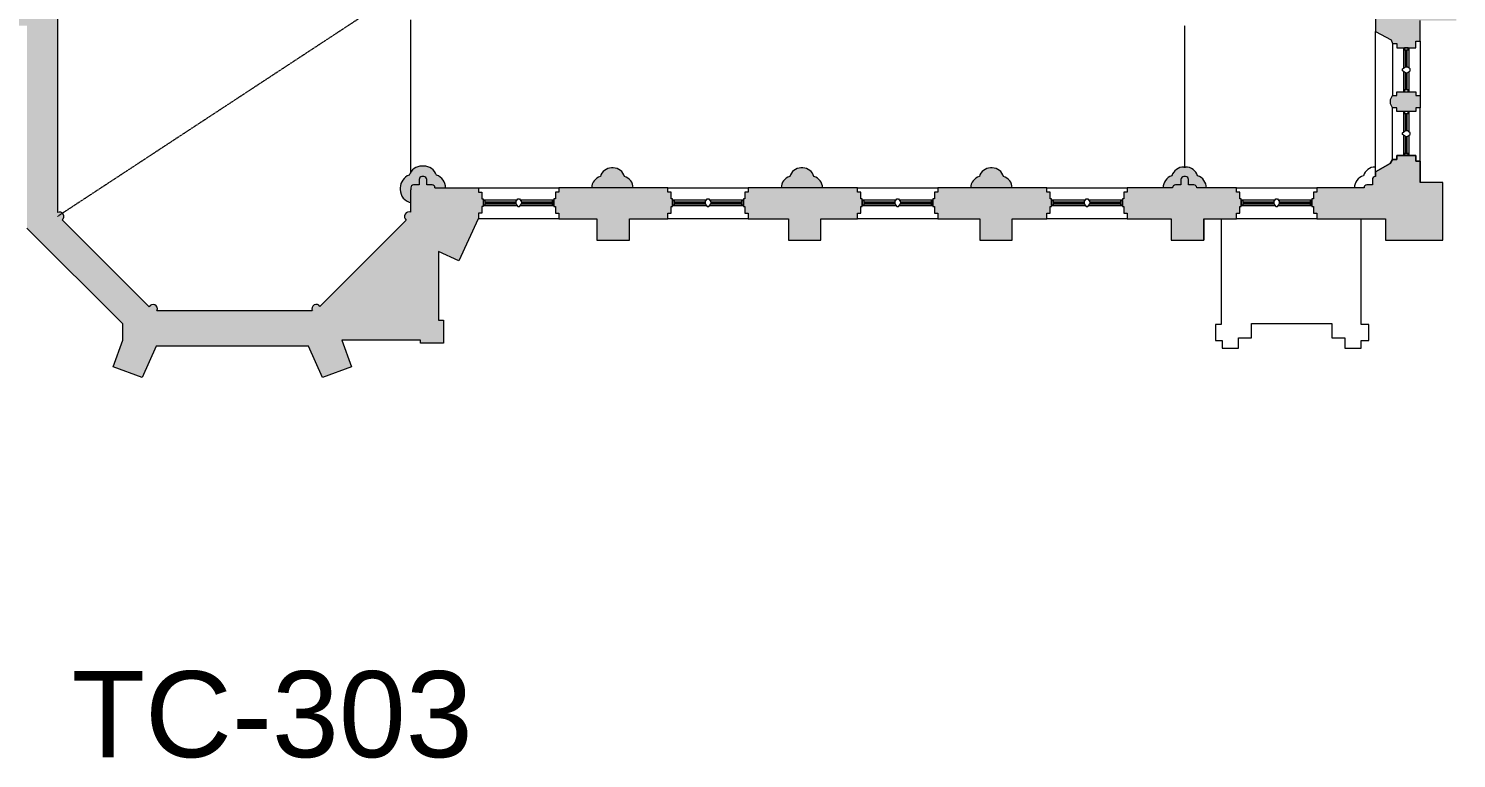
# Model space of a CAD drawing. Header units: inches. Extents: x 891 to 14187, y -1169 to 3232.
# Drawn here: x 12695 to 14187, y 1089 to 1852 of the extents above; entities that cross this region are included whole.
import ezdxf

# ---------------------------------------------------------------- set-up
doc = ezdxf.new("R2010")
doc.units = ezdxf.units.IN
doc.header["$MEASUREMENT"] = 0
doc.linetypes.add('IMPORT-IMPORT-CENTER2', pattern=[1.125, 0.75, -0.125, 0.125, -0.125])
doc.linetypes.add('IMPORT-IMPORT-HIDDEN2', pattern=[0.1875, 0.125, -0.0625])
for name, color, linetype, lineweight in [('A-CLNG-EXG', 7, 'Continuous', 9), ('A-Grid', 7, 'IMPORT-IMPORT-CENTER2', 9), ('A-Hatch', 7, 'Continuous', 9), ('EX-EXT-CORE', 7, 'Continuous', 9), ('EX-Windows', 7, 'Continuous', 9), ('G-ANNO-TEXT', 7, 'Continuous', 9), ('MUC-LOW_WALL', 7, 'Continuous', 9)]:
    doc.layers.add(name, color=color, linetype=linetype, lineweight=lineweight)
doc.styles.add('Arial_3', font='arial.ttf', dxfattribs={"height": 18})

msp = doc.modelspace()

# ---------------------------------------------------------------- hatches: boundary and pattern name
at = {"layer": 'A-Hatch'}
msp.add_hatch(color=9, dxfattribs=at).paths.add_polyline_path([(12813.4, 1487.3), (12828, 1520.3), (12987.1, 1520.3), (13001.7, 1487.3), (13032.2, 1498.4), (13022.1, 1526.3), (13104.1, 1526.3), (13104.1, 1523.3), (13128.1, 1523.3), (13128.1, 1547.3), (13123.1, 1547.3), (13123.1, 1619.2), (13144.1, 1609.5), (13164.6, 1653.6), (13164.6, 1659), (13168.1, 1659), (13168.1, 1666), (13169.6, 1666), (13169.6, 1674), (13168.1, 1674), (13168.1, 1681.1), (13164.6, 1681.1), (13164.6, 1685.7), (13119.3, 1685.7), (13119.2, 1686.5), (13118.9, 1687.2), (13118.4, 1687.9), (13117.8, 1688.3), (13117, 1688.6), (13116.3, 1688.7), (13110.6, 1688.7), (13110.6, 1694.4), (13110.5, 1695.1), (13110.3, 1695.8), (13109.9, 1696.3), (13109.4, 1696.8), (13108.7, 1697.2), (13108, 1697.3), (13107.3, 1697.4), (13106.6, 1697.2), (13105.9, 1697.4), (13105.2, 1697.3), (13104.5, 1697.2), (13103.9, 1696.8), (13103.4, 1696.3), (13103, 1695.8), (13102.7, 1695.1), (13102.7, 1694.4), (13102.7, 1688.7), (13097, 1688.7), (13096.3, 1688.7), (13095.6, 1688.4), (13095, 1688), (13094.6, 1687.5), (13094.2, 1686.9), (13094, 1686.2), (13094, 1685.5), (13094.2, 1684.8), (13094, 1684.1), (13094, 1683.4), (13094, 1660.3), (13092.8, 1660.6), (13091.6, 1660.5), (13090.4, 1660.2), (13089.3, 1659.6), (13088.4, 1658.7), (13087.8, 1657.6), (13087.5, 1656.4), (13087.5, 1655.1), (13087.8, 1653.9), (13088.4, 1652.8), (13089.3, 1651.9), (12999.1, 1561.7), (12998.3, 1562.6), (12997.4, 1563.2), (12996.4, 1563.6), (12995.2, 1563.8), (12994.1, 1563.6), (12993, 1563.2), (12992.1, 1562.5), (12991.4, 1561.6), (12990.9, 1560.6), (12990.7, 1559.5), (12990.8, 1558.4), (12991.1, 1557.3), (12828.8, 1557.3), (12829.2, 1558.4), (12829.2, 1559.6), (12829, 1560.8), (12828.4, 1561.8), (12827.6, 1562.7), (12826.6, 1563.3), (12825.5, 1563.7), (12824.3, 1563.8), (12823.1, 1563.5), (12822.1, 1563), (12821.2, 1562.2), (12820.6, 1561.2), (12729.6, 1652.1), (12730.4, 1652.9), (12731, 1653.8), (12731.3, 1654.9), (12731.4, 1656), (12731.2, 1657.1), (12730.8, 1658.1), (12730.1, 1659), (12729.3, 1659.6), (12728.3, 1660.1), (12727.2, 1660.3), (12726.1, 1660.3), (12725, 1659.9), (12725, 1885.5), (12726, 1885.2), (12727.1, 1885.1), (12728.2, 1885.3), (12729.2, 1885.8), (12730, 1886.5), (12730.6, 1887.3), (12731, 1888.4), (12731.2, 1889.4), (12731, 1890.5), (12730.6, 1891.5), (12730, 1892.4), (12729.2, 1893.1), (12728.2, 1893.5), (12727.1, 1893.7), (12726, 1893.7), (12725, 1893.3), (12725, 1897.8), (12724.4, 1897.8), (12723.6, 1897.9), (12722.9, 1898.2), (12722.2, 1898.7), (12721.8, 1899.3), (12721.5, 1900.1), (12721.4, 1900.8), (12721.4, 1901.9), (12715.6, 1901.9), (12716.2, 1903.3), (12716.3, 1904.8), (12716.1, 1906.3), (12715.4, 1907.7), (12714.5, 1908.8), (12713.3, 1909.7), (12711.9, 1910.3), (12710.4, 1910.5), (12708.9, 1910.3), (12707.5, 1909.7), (12706.3, 1908.8), (12705.4, 1907.7), (12704.8, 1906.3), (12704.6, 1904.8), (12704.7, 1903.3), (12705.2, 1901.9), (12700.2, 1901.9), (12700.2, 1900.6), (12700.1, 1899.9), (12699.8, 1899.1), (12699.3, 1898.5), (12698.7, 1898), (12698, 1897.7), (12697.2, 1897.6), (12694.6, 1897.6), (12693.5, 1897.4), (12692.4, 1897), (12691.5, 1896.2), (12690.9, 1895.3), (12690.4, 1894.2), (12690.3, 1893.1), (12690.3, 1891), (12526.2, 1891), (12526.4, 1892), (12526.4, 1892.9), (12526.2, 1893.9), (12525.8, 1894.7), (12525.2, 1895.5), (12524.4, 1896.1), (12523.5, 1896.4), (12522.5, 1896.5), (12521.6, 1896.4), (12520.6, 1896.1), (12519.8, 1895.6), (12519.2, 1894.8), (12518.7, 1894), (12403.1, 2009.7), (12403.9, 2010.1), (12404.6, 2010.8), (12405.2, 2011.6), (12405.5, 2012.5), (12405.6, 2013.4), (12405.5, 2014.4), (12405.1, 2015.3), (12404.6, 2016.1), (12403.8, 2016.7), (12402.9, 2017.2), (12402, 2017.4), (12401, 2017.3), (12400.1, 2017.1), (12400.1, 2180.5), (12401, 2180.2), (12402, 2180.2), (12402.9, 2180.4), (12403.8, 2180.8), (12404.6, 2181.5), (12405.1, 2182.3), (12405.5, 2183.2), (12405.6, 2184.1), (12405.5, 2185.1), (12405.2, 2186), (12404.6, 2186.8), (12403.9, 2187.5), (12403.1, 2187.9), (12518.5, 2303.4), (12518.9, 2302.4), (12519.5, 2301.6), (12520.2, 2300.9), (12521.1, 2300.5), (12522.1, 2300.2), (12523.1, 2300.3), (12524.1, 2300.6), (12525, 2301.1), (12525.7, 2301.9), (12526.2, 2302.8), (12526.4, 2303.7), (12526.4, 2304.8), (12526.2, 2305.8), (12561.5, 2305.8), (12561.5, 2342.1), (12538.8, 2342.1), (12538.8, 2416.7), (12530.8, 2426.2), (12530.8, 2463.5), (12538.8, 2473.1), (12538.8, 2530.8), (12584.1, 2530.8), (12584.1, 2560.5), (12546.9, 2560.5), (12546.9, 2576.4), (12483.2, 2576.4), (12483.2, 2536.3), (12474.8, 2536.3), (12474.8, 2520.3), (12515.3, 2520.3), (12515.3, 2360.6), (12498, 2360.6), (12498, 2327.8), (12392.2, 2222), (12392.2, 2285.1), (12372.2, 2285.1), (12372.2, 2245), (12343.8, 2245), (12343.8, 2223), (12367.3, 2223), (12367.3, 2015.7), (12363.3, 2015.7), (12363.3, 1964.6), (12343.3, 1964.6), (12343.3, 1928.6), (12363.3, 1928.6), (12363.3, 1922.9), (12387.3, 1922.9), (12387.3, 1981.6), (12493.8, 1875.1), (12483.4, 1846.5), (12519.1, 1833.5), (12527.1, 1855.3), (12693, 1855.3), (12693, 1643.4), (12793, 1543.4), (12793, 1526.3), (12782.9, 1498.4)])
h = msp.add_hatch(color=9, dxfattribs=at)
h.paths.add_polyline_path([(14124.3, 1765.4), (14144, 1765.4), (14144, 1769.4), (14148.5, 1769.4), (14148.5, 1782), (14144, 1782), (14144, 1786), (14124.3, 1786), (14124.3, 1782), (14119.8, 1782), (14117.5, 1778.1), (14117.5, 1773.4), (14119.8, 1769.4), (14124.3, 1769.4)])
h.paths.add_polyline_path([(14130.3, 1832), (14144, 1832), (14144, 1839), (14148.5, 1839), (14148.5, 1860.4), (14186.5, 1860.4), (14186.5, 1941.4), (14146.5, 1941.4), (14146.5, 1984.4), (14160.5, 1984.4), (14160.5, 1981.4), (14180.5, 1981.4), (14180.5, 2006.4), (14161.5, 2006.4), (14161.5, 2016.4), (14143.5, 2016.4), (14143.5, 2025.4), (14125.5, 2025.4), (14125.5, 2035.4), (14112.1, 2035.4), (14112.1, 2169.1), (14125.5, 2169.1), (14125.5, 2179.1), (14143.5, 2179.1), (14143.5, 2188.1), (14161.5, 2188.1), (14161.5, 2198.1), (14180.5, 2198.1), (14180.5, 2223.1), (14160.5, 2223.1), (14160.5, 2220.1), (14146.5, 2220.1), (14146.5, 2265.1), (14186.5, 2265.1), (14186.5, 2346.1), (14146.5, 2346.1), (14146.5, 2365.1), (14142, 2365.1), (14142, 2371.1), (14124.3, 2371.1), (14124.3, 2367.1), (14119.8, 2367.1), (14117.4, 2362.8), (14102.1, 2355.9), (14102.1, 2335.3), (14101.4, 2335.4), (14100.7, 2335.2), (14100, 2334.9), (14099.4, 2334.4), (14099, 2333.8), (14098.7, 2333.1), (14098.7, 2332.4), (14098.7, 2326.7), (14093, 2326.7), (14092.3, 2326.7), (14091.6, 2326.4), (14091, 2326), (14090.6, 2325.5), (14090.2, 2324.9), (14090, 2324.2), (14090, 2323.5), (14090.2, 2322.8), (14090, 2322.1), (14090, 2321.4), (14090.2, 2320.7), (14090.6, 2320), (14091, 2319.5), (14091.6, 2319.1), (14092.3, 2318.9), (14093, 2318.8), (14098.7, 2318.8), (14098.7, 2313.1), (14098.7, 2312.4), (14099, 2311.7), (14099.4, 2311.1), (14100, 2310.6), (14100.7, 2310.3), (14101.4, 2310.1), (14102.1, 2310.2), (14102.1, 1891.3), (14101.4, 1891.4), (14100.7, 1891.2), (14100, 1890.9), (14099.4, 1890.4), (14099, 1889.8), (14098.7, 1889.1), (14098.7, 1888.4), (14098.7, 1882.7), (14093, 1882.7), (14092.3, 1882.7), (14091.6, 1882.4), (14091, 1882), (14090.6, 1881.5), (14090.2, 1880.9), (14090, 1880.2), (14090, 1879.5), (14090.2, 1878.8), (14090, 1878.1), (14090, 1877.4), (14090.2, 1876.7), (14090.6, 1876), (14091, 1875.5), (14091.6, 1875.1), (14092.3, 1874.9), (14093, 1874.8), (14098.7, 1874.8), (14098.7, 1869.1), (14098.7, 1868.4), (14099, 1867.7), (14099.4, 1867.1), (14100, 1866.6), (14100.7, 1866.3), (14101.4, 1866.1), (14102.1, 1866.2), (14102.1, 1849.1), (14118.5, 1840.3), (14119.8, 1836.6), (14124.3, 1836.6), (14124.3, 1832)])
h.paths.add_polyline_path([(14130.3, 2417.1), (14142, 2417.1), (14142, 2421.1), (14146.5, 2421.1), (14146.5, 2433.7), (14142, 2433.7), (14142, 2437.7), (14124.3, 2437.7), (14124.3, 2433.7), (14119.8, 2433.7), (14117.5, 2429.7), (14117.5, 2425), (14119.8, 2421.1), (14124.3, 2421.1), (14124.3, 2417.1)])
h = msp.add_hatch(color=9, dxfattribs=at)
h.paths.add_polyline_path([(13522.5, 1631.1), (13522.5, 1653.1), (13560.6, 1653.1), (13560.6, 1659), (13564.1, 1659), (13564.1, 1666), (13565.6, 1666), (13565.6, 1674), (13564.1, 1674), (13564.1, 1681.1), (13560.6, 1681.1), (13560.6, 1685.7), (13524.3, 1685.7), (13524, 1688), (13523.4, 1690.2), (13522.4, 1692.2), (13521, 1694), (13519.3, 1695.4), (13517.4, 1696.6), (13515.2, 1697.4), (13514.4, 1699.6), (13513.2, 1701.7), (13511.5, 1703.4), (13509.6, 1704.8), (13507.4, 1705.8), (13505, 1706.3), (13502.6, 1706.3), (13500.2, 1706.3), (13497.9, 1705.8), (13495.7, 1704.8), (13493.7, 1703.4), (13492.1, 1701.7), (13490.9, 1699.6), (13490, 1697.4), (13487.9, 1696.6), (13486, 1695.4), (13484.3, 1694), (13482.9, 1692.2), (13481.9, 1690.2), (13481.2, 1688), (13481, 1685.7), (13446.6, 1685.7), (13446.6, 1681.1), (13443.1, 1681.1), (13443.1, 1674), (13441.6, 1674), (13441.6, 1666), (13443.1, 1666), (13443.1, 1659), (13446.6, 1659), (13446.6, 1653.1), (13488.5, 1653.1), (13488.5, 1631.1)])
h.paths.add_polyline_path([(13922.5, 1631.1), (13922.5, 1653.1), (13956.6, 1653.1), (13956.6, 1659), (13960.1, 1659), (13960.1, 1666), (13961.6, 1666), (13961.6, 1674), (13960.1, 1674), (13960.1, 1681.1), (13956.6, 1681.1), (13956.6, 1685.7), (13925.3, 1685.7), (13925, 1688.1), (13924.4, 1690.4), (13923.4, 1692.5), (13922, 1694.4), (13920.2, 1696), (13918.2, 1697.3), (13916, 1698.2), (13915.2, 1700.4), (13913.9, 1702.4), (13912.3, 1704.1), (13910.4, 1705.5), (13908.2, 1706.5), (13906, 1707.2), (13903.6, 1707.4), (13901.7, 1707.4), (13899.3, 1707.2), (13897, 1706.5), (13894.9, 1705.5), (13893, 1704.1), (13891.4, 1702.4), (13890.1, 1700.4), (13889.2, 1698.2), (13887, 1697.3), (13885, 1696), (13883.3, 1694.4), (13881.9, 1692.5), (13880.9, 1690.4), (13880.2, 1688.1), (13880, 1685.7), (13842.6, 1685.7), (13842.6, 1681.1), (13839.1, 1681.1), (13839.1, 1674), (13837.6, 1666), (13839.1, 1666), (13839.1, 1659), (13842.6, 1659), (13842.6, 1653.1), (13888.5, 1653.1), (13888.5, 1631.1)])
h.paths.add_polyline_path([(13688.5, 1631.1), (13722.5, 1631.1), (13722.5, 1653.1), (13758.6, 1653.1), (13758.6, 1659), (13762.1, 1659), (13762.1, 1666), (13763.6, 1674), (13762.1, 1674), (13762.1, 1681.1), (13758.6, 1681.1), (13758.6, 1685.7), (13722.3, 1685.7), (13722, 1688), (13721.4, 1690.2), (13720.4, 1692.2), (13719, 1694), (13717.3, 1695.4), (13715.4, 1696.6), (13713.2, 1697.4), (13712.4, 1699.6), (13711.2, 1701.7), (13709.5, 1703.4), (13707.6, 1704.8), (13705.4, 1705.8), (13703, 1706.3), (13700.6, 1706.3), (13698.2, 1706.3), (13695.9, 1705.8), (13693.7, 1704.8), (13691.7, 1703.4), (13690.1, 1701.7), (13688.9, 1699.6), (13688, 1697.4), (13685.9, 1696.6), (13684, 1695.4), (13682.3, 1694), (13680.9, 1692.2), (13679.9, 1690.2), (13679.2, 1688), (13679, 1685.7), (13644.6, 1685.7), (13644.6, 1681.1), (13641.1, 1681.1), (13641.1, 1674), (13639.6, 1674), (13639.6, 1666), (13641.1, 1666), (13641.1, 1659), (13644.6, 1659), (13644.6, 1653.1), (13688.5, 1653.1)])
h.paths.add_polyline_path([(13322.5, 1631.1), (13322.5, 1653.1), (13362.6, 1653.1), (13362.6, 1659), (13366.1, 1659), (13366.1, 1666), (13367.6, 1666), (13367.6, 1674), (13366.1, 1674), (13366.1, 1681.1), (13362.6, 1681.1), (13362.6, 1685.7), (13326.3, 1685.7), (13326, 1688), (13325.4, 1690.2), (13324.4, 1692.2), (13323, 1694), (13321.3, 1695.4), (13319.4, 1696.6), (13317.2, 1697.4), (13316.5, 1699.5), (13315.3, 1701.4), (13313.8, 1703.1), (13312, 1704.5), (13310, 1705.5), (13307.9, 1706.2), (13305.6, 1706.4), (13303.7, 1706.4), (13301.4, 1706.2), (13299.2, 1705.5), (13297.2, 1704.5), (13295.4, 1703.1), (13293.9, 1701.4), (13292.8, 1699.5), (13292, 1697.4), (13289.9, 1696.6), (13288, 1695.4), (13286.3, 1694), (13284.9, 1692.2), (13283.9, 1690.2), (13283.2, 1688), (13283, 1685.7), (13248.6, 1685.7), (13248.6, 1681.1), (13245.1, 1681.1), (13245.1, 1674), (13243.6, 1674), (13243.6, 1666), (13245.1, 1666), (13245.1, 1659), (13248.6, 1659), (13248.6, 1653.1), (13288.5, 1653.1), (13288.5, 1631.1), (13313.3, 1631.1)])
h.paths.add_polyline_path([(14112.5, 1631.1), (14172.5, 1631.1), (14172.5, 1691.1), (14148.5, 1691.1), (14148.5, 1713.4), (14144, 1713.4), (14144, 1719.4), (14124.3, 1719.4), (14124.3, 1715.4), (14119.8, 1715.4), (14117.4, 1711.1), (14102.1, 1702.3), (14102.1, 1697.3), (14101.4, 1697.4), (14100.7, 1697.2), (14100, 1696.9), (14099.4, 1696.4), (14099, 1695.8), (14098.7, 1695.1), (14098.7, 1694.4), (14098.7, 1688.7), (14093, 1688.7), (14092.2, 1688.6), (14091.5, 1688.3), (14090.9, 1687.9), (14090.4, 1687.2), (14090.1, 1686.5), (14090, 1685.7), (14040.6, 1685.7), (14040.6, 1681.1), (14037.1, 1681.1), (14037.1, 1674), (14035.6, 1674), (14035.6, 1666), (14037.1, 1666), (14037.1, 1659), (14040.6, 1659), (14040.6, 1653.1), (14112.5, 1653.1)])
h.paths.add_polyline_path([(13094, 1670.1), (13094.1, 1686.2), (13094.2, 1686.8), (13094.6, 1687.5), (13095, 1687.9), (13095.7, 1688.4), (13096.4, 1688.7), (13097, 1688.7), (13102.7, 1688.7), (13102.7, 1694.4), (13102.8, 1695.2), (13103.1, 1695.9), (13103.5, 1696.5), (13104.3, 1697), (13105.2, 1697.3), (13105.9, 1697.4), (13108, 1697.3), (13108.6, 1697.2), (13109.4, 1696.8), (13109.9, 1696.3), (13110.3, 1695.7), (13110.5, 1695.1), (13110.6, 1694.4), (13110.6, 1688.7), (13116.3, 1688.7), (13117, 1688.6), (13117.8, 1688.3), (13118.4, 1687.9), (13118.9, 1687.2), (13119.2, 1686.5), (13119.3, 1685.7), (13130.3, 1685.7), (13130, 1688.2), (13129.4, 1690.6), (13128.3, 1692.8), (13126.9, 1694.8), (13125.1, 1696.6), (13123.1, 1698), (13120.8, 1699), (13119.8, 1701.2), (13118.4, 1703.3), (13116.7, 1705), (13114.7, 1706.5), (13112.5, 1707.5), (13110.1, 1708.2), (13107.6, 1708.4), (13105.7, 1708.4), (13103.2, 1708.2), (13100.8, 1707.5), (13098.6, 1706.5), (13096.6, 1705), (13094.8, 1703.3), (13093.4, 1701.2), (13092.4, 1699), (13090.2, 1698), (13088.1, 1696.6), (13086.4, 1694.8), (13084.9, 1692.8), (13083.9, 1690.6), (13083.2, 1688.2), (13083, 1685.7), (13083, 1683.8), (13083.2, 1681.4), (13083.8, 1679.1), (13084.8, 1677), (13086.1, 1675), (13087.8, 1673.3), (13089.7, 1671.9), (13091.8, 1670.8)])
h.paths.add_polyline_path([(13906.4, 1695.4), (13906.2, 1695.8), (13906.3, 1695.8)])
h.paths.add_polyline_path([(13906.6, 1694.4), (13906.5, 1695.1), (13906.5, 1695.1)])
h.paths.add_polyline_path([(13898.8, 1695.4), (13899.1, 1695.9), (13899, 1695.8)])
h.paths.add_polyline_path([(13899.4, 1696.3), (13899.5, 1696.5), (13899.5, 1696.4)])
h.paths.add_polyline_path([(13899.9, 1696.8), (13900.2, 1697), (13900, 1696.9)])

# ---------------------------------------------------------------- linework, layer by layer
at = {"layer": 'A-CLNG-EXG', "color": 8, "linetype": 'IMPORT-IMPORT-HIDDEN2'}
for p, q in [((13094, 1702.2), (13094, 1861.3)), ((13902.6, 1707.4), (13902.6, 1855.3))]:
    msp.add_line(p, q, dxfattribs=at)
at = {"layer": 'A-Grid', "color": 8}
msp.add_line((13724.7, 2312.5), (12725, 1655.8), dxfattribs=at)
at = {"layer": 'EX-EXT-CORE', "color": 8}
for p, q in [((12725, 1885.5), (12725, 1659.9)), ((14102.1, 1697.4), (14101.7, 1697.4)), ((13094, 1660.3), (13094, 1683.4)), ((12729.6, 1652.1), (12820.6, 1561.2)), ((12999.1, 1561.7), (13089.3, 1651.9)), ((12828.8, 1557.3), (12991.1, 1557.3))]:
    msp.add_line(p, q, dxfattribs=at)
at = {"layer": 'EX-EXT-CORE', "color": 8, "flags": 128}
for points in [[(14102.1, 1866.1), (14102.1, 1849.1), (14118.5, 1840.3), (14119.8, 1836.6), (14124.3, 1836.6), (14124.3, 1832), (14144, 1832), (14144, 1839), (14148.5, 1839), (14148.5, 1860.4)], [(14090, 1685.7), (14040.6, 1685.7), (14040.6, 1681.1), (14037.1, 1681.1), (14037.1, 1674), (14035.6, 1674), (14035.6, 1666), (14037.1, 1666), (14037.1, 1659), (14040.6, 1659), (14040.6, 1653.1), (14112.5, 1653.1), (14112.5, 1631.1), (14172.5, 1631.1), (14172.5, 1691.1), (14148.5, 1691.1), (14148.5, 1713.4), (14144, 1713.4), (14144, 1719.4), (14124.3, 1719.4), (14124.3, 1715.4), (14119.8, 1715.4), (14117.4, 1711.1), (14102.1, 1702.3), (14102.1, 1697.4), (14102.1, 1702.3), (14117.4, 1711.1), (14119.8, 1715.4), (14124.3, 1715.4), (14124.3, 1719.4), (14144, 1719.4), (14144, 1713.4), (14148.5, 1713.4), (14148.5, 1691.1)], [(13107.6, 1708.4), (13106.6, 1708.4), (13105.7, 1708.4)], [(13305.6, 1706.4), (13304.6, 1706.4), (13303.7, 1706.4)], [(13503.6, 1706.4), (13502.6, 1706.4), (13501.7, 1706.4)], [(13701.6, 1706.4), (13700.6, 1706.4), (13699.7, 1706.4)], [(13102.7, 1694.4), (13102.7, 1688.7), (13097, 1688.7)], [(13107.6, 1697.4), (13106.6, 1697.4), (13105.7, 1697.4)], [(13116.3, 1688.7), (13110.6, 1688.7), (13110.6, 1694.4)], [(13898.7, 1694.4), (13898.7, 1688.7), (13893, 1688.7)], [(13903.6, 1697.4), (13902.6, 1697.4), (13901.7, 1697.4)], [(13912.3, 1688.7), (13906.6, 1688.7), (13906.6, 1694.4)], [(14098.7, 1694.4), (14098.7, 1688.7), (14093, 1688.7)], [(13119.3, 1685.7), (13164.6, 1685.7), (13164.6, 1681.1), (13168.1, 1681.1), (13168.1, 1674), (13169.6, 1674), (13169.6, 1666), (13168.1, 1666), (13168.1, 1659), (13164.6, 1659), (13164.6, 1653.1), (13164.4, 1653.1), (13144.1, 1609.5), (13123.1, 1619.2), (13123.1, 1547.3), (13128.1, 1547.3), (13128.1, 1523.3), (13104.1, 1523.3), (13104.1, 1526.3), (13022.1, 1526.3), (13032.2, 1498.4), (13001.7, 1487.3), (12987.1, 1520.3), (12828, 1520.3), (12813.4, 1487.3), (12782.9, 1498.4), (12793, 1526.3), (12793, 1543.4), (12693, 1643.4)], [(13083, 1685.7), (13083, 1684.8), (13083, 1683.8)], [(13094, 1685.7), (13094, 1684.8), (13094, 1683.8)], [(13890, 1685.7), (13842.6, 1685.7), (13842.6, 1681.1), (13839.1, 1681.1), (13839.1, 1674), (13837.6, 1674), (13837.6, 1666), (13839.1, 1666), (13839.1, 1659), (13842.6, 1659), (13842.6, 1653.1), (13888.5, 1653.1), (13888.5, 1631.1), (13922.5, 1631.1), (13922.5, 1653.1), (13922.5, 1631.1)], [(13922.5, 1653.1), (13956.6, 1653.1), (13956.6, 1659), (13960.1, 1659), (13960.1, 1666), (13961.6, 1666), (13961.6, 1674), (13960.1, 1674), (13960.1, 1681.1), (13956.6, 1681.1), (13956.6, 1685.7), (13915.3, 1685.7)], [(13940.8, 1653.1), (13940.8, 1542.9), (13934.8, 1542.9), (13934.8, 1525.9), (13941.8, 1525.9), (13941.8, 1517.9), (13958.8, 1517.9), (13958.8, 1528.9), (13972.5, 1528.9), (13972.5, 1543.7), (14056.5, 1543.7), (14056.5, 1528.9), (14070, 1528.9), (14070, 1517.9), (14087, 1517.9), (14087, 1525.9), (14095, 1525.9), (14095, 1542.9), (14087, 1542.9), (14087, 1653.1)]]:
    msp.add_lwpolyline(points, dxfattribs=at)
for points in [[(14144, 1786), (14144, 1782), (14148.5, 1782), (14148.5, 1769.4), (14144, 1769.4), (14144, 1765.4), (14124.3, 1765.4), (14124.3, 1769.4), (14119.8, 1769.4), (14117.5, 1773.4), (14117.5, 1778.1), (14119.8, 1782), (14124.3, 1782), (14124.3, 1786)], [(13901.7, 1707.4), (13902.6, 1707.4), (13903.6, 1707.4), (13902.6, 1707.4)], [(14101.7, 1707.4), (14102.1, 1707.4)], [(13362.6, 1685.7), (13248.6, 1685.7), (13248.6, 1681.1), (13245.1, 1681.1), (13245.1, 1674), (13243.6, 1674), (13243.6, 1666), (13245.1, 1666), (13245.1, 1659), (13248.6, 1659), (13248.6, 1653.1), (13288.5, 1653.1), (13288.5, 1631.1), (13322.5, 1631.1), (13322.5, 1653.1), (13362.6, 1653.1), (13362.6, 1659), (13366.1, 1659), (13366.1, 1666), (13367.6, 1666), (13367.6, 1674), (13366.1, 1674), (13366.1, 1681.1), (13362.6, 1681.1)], [(13560.6, 1685.7), (13446.6, 1685.7), (13446.6, 1681.1), (13443.1, 1681.1), (13443.1, 1674), (13441.6, 1674), (13441.6, 1666), (13443.1, 1666), (13443.1, 1659), (13446.6, 1659), (13446.6, 1653.1), (13488.5, 1653.1), (13488.5, 1631.1), (13522.5, 1631.1), (13522.5, 1653.1), (13560.6, 1653.1), (13560.6, 1659), (13564.1, 1659), (13564.1, 1666), (13565.6, 1666), (13565.6, 1674), (13564.1, 1674), (13564.1, 1681.1), (13560.6, 1681.1)], [(13758.6, 1685.7), (13644.6, 1685.7), (13644.6, 1681.1), (13641.1, 1681.1), (13641.1, 1674), (13639.6, 1674), (13639.6, 1666), (13641.1, 1666), (13641.1, 1659), (13644.6, 1659), (13644.6, 1653.1), (13688.5, 1653.1), (13688.5, 1631.1), (13722.5, 1631.1), (13722.5, 1653.1), (13758.6, 1653.1), (13758.6, 1659), (13762.1, 1659), (13762.1, 1666), (13763.6, 1666), (13763.6, 1674), (13762.1, 1674), (13762.1, 1681.1), (13758.6, 1681.1)]]:
    msp.add_lwpolyline(points, close=True, dxfattribs=at)
at = {"layer": 'EX-EXT-CORE', "color": 8}
for centre, radius, start, end in [((13105.7, 1694.4), 14, 90, 160.8788), ((13107.6, 1694.4), 14, 19.1212, 90), ((13303.7, 1694.4), 12, 90, 165.6114), ((13305.6, 1694.4), 12, 14.3886, 90), ((13501.7, 1694.4), 12, 90, 165.6114), ((13503.6, 1694.4), 12, 14.3886, 90), ((13699.7, 1694.4), 12, 90, 165.6114), ((13701.6, 1694.4), 12, 14.3886, 90), ((13901.7, 1694.4), 13, 90, 163.0371), ((13901.7, 1694.4), 13, 90, 163.0371), ((13903.6, 1694.4), 13, 16.9629, 90), ((13903.6, 1694.4), 13, 16.9629, 90), ((14101.7, 1694.4), 13, 90, 163.0371), ((14101.7, 1694.4), 13, 90, 163.0371), ((13097, 1685.7), 14, 109.1212, 180), ((13097, 1685.7), 3, 90, 180), ((13105.7, 1694.4), 3, 90, 180), ((13107.6, 1694.4), 3, 0, 90), ((13116.3, 1685.7), 3, 0, 90), ((13116.3, 1685.7), 14, 0, 70.8788), ((13295, 1685.7), 12, 104.3886, 180), ((13314.3, 1685.7), 12, 0, 75.6114), ((13493, 1685.7), 12, 104.3886, 180), ((13512.3, 1685.7), 12, 0, 75.6114), ((13691, 1685.7), 12, 104.3886, 180), ((13710.3, 1685.7), 12, 0, 75.6114), ((13893, 1685.7), 13, 106.9629, 180), ((13893, 1685.7), 13, 106.9629, 180), ((13893, 1685.7), 3, 90, 180), ((13901.7, 1694.4), 3, 90, 180), ((13903.6, 1694.4), 3, 0, 90), ((13912.3, 1685.7), 3, 0, 90), ((13912.3, 1685.7), 13, 0, 73.0371), ((13912.3, 1685.7), 13, 0, 73.0371), ((14093, 1685.7), 13, 106.9629, 180), ((14093, 1685.7), 13, 106.9629, 180), ((14093, 1685.7), 3, 90, 180), ((14101.7, 1694.4), 3, 90, 180), ((13097, 1683.8), 14, 180, 257.7364), ((13097, 1683.8), 3, 180, 187.5856), ((12726.9, 1655.8), 4.57, 307.0196, 114.0019), ((13092.3, 1655.7), 4.84, 68.8437, 231.8688), ((12824.7, 1559.2), 4.56, 334.7575, 154.6438), ((12995.3, 1559.2), 4.56, 33.1592, 205.2425)]:
    msp.add_arc(centre, radius, start, end, dxfattribs=at)
at = {"layer": 'EX-Windows', "color": 8}
for p, q in [((14102.1, 1702.3), (14102.1, 1849.1)), ((14119.8, 1836.6), (14119.8, 1782)), ((14148.5, 1839), (14148.5, 1782)), ((14131.3, 1832), (14131.3, 1810.7)), ((14132.2, 1832), (14132.2, 1830)), ((14136.2, 1832), (14132.2, 1832)), ((14132.2, 1830), (14136.2, 1830)), ((14133.2, 1812), (14133.2, 1830)), ((14134.2, 1812), (14134.2, 1830)), ((14135.2, 1812), (14135.2, 1830)), ((14136.2, 1830), (14136.2, 1832)), ((14137, 1810.7), (14137, 1832)), ((14130.2, 1809.9), (14133.2, 1812)), ((14130.2, 1808.1), (14130.2, 1809.9)), ((14133.2, 1806), (14130.2, 1808.1)), ((14131.3, 1807.3), (14131.3, 1786)), ((14133.2, 1812), (14135.2, 1812)), ((14133.2, 1788), (14133.2, 1806)), ((14133.2, 1806), (14135.2, 1806)), ((14134.2, 1788), (14134.2, 1806)), ((14138.2, 1809.9), (14135.2, 1812)), ((14135.2, 1806), (14138.2, 1808.1)), ((14135.2, 1788), (14135.2, 1806)), ((14137, 1786), (14137, 1807.3)), ((14138.2, 1808.1), (14138.2, 1809.9)), ((14132.2, 1788), (14132.2, 1786)), ((14136.2, 1788), (14132.2, 1788)), ((14132.2, 1786), (14136.2, 1786)), ((14136.2, 1786), (14136.2, 1788)), ((14119.8, 1715.4), (14119.8, 1769.4)), ((14131.3, 1765.4), (14131.3, 1744.1)), ((14132.2, 1765.4), (14132.2, 1763.4)), ((14136.2, 1765.4), (14132.2, 1765.4)), ((14132.2, 1763.4), (14136.2, 1763.4)), ((14133.2, 1745.4), (14133.2, 1763.4)), ((14134.2, 1745.4), (14134.2, 1763.4)), ((14135.2, 1745.4), (14135.2, 1763.4)), ((14136.2, 1763.4), (14136.2, 1765.4)), ((14137, 1744.1), (14137, 1765.4)), ((14148.5, 1713.4), (14148.5, 1769.4)), ((14130.2, 1743.3), (14133.2, 1745.4)), ((14130.2, 1741.5), (14130.2, 1743.3)), ((14133.2, 1739.4), (14130.2, 1741.5)), ((14131.3, 1740.7), (14131.3, 1719.4)), ((14133.2, 1745.4), (14135.2, 1745.4)), ((14133.2, 1721.4), (14133.2, 1739.4)), ((14133.2, 1739.4), (14135.2, 1739.4)), ((14134.2, 1721.4), (14134.2, 1739.4)), ((14138.2, 1743.3), (14135.2, 1745.4)), ((14135.2, 1739.4), (14138.2, 1741.5)), ((14135.2, 1721.4), (14135.2, 1739.4)), ((14137, 1719.4), (14137, 1740.7)), ((14138.2, 1741.5), (14138.2, 1743.3)), ((14132.2, 1721.4), (14136.2, 1721.4)), ((14132.2, 1719.4), (14132.2, 1721.4)), ((14132.2, 1721.4), (14132.2, 1719.4)), ((14136.2, 1721.4), (14132.2, 1721.4)), ((14136.2, 1719.4), (14132.2, 1719.4)), ((14132.2, 1719.4), (14136.2, 1719.4)), ((14136.2, 1721.4), (14136.2, 1719.4)), ((14136.2, 1719.4), (14136.2, 1721.4)), ((13164.6, 1685.7), (13248.6, 1685.7)), ((13204.9, 1672.9), (13169.6, 1672.9)), ((13171.6, 1672), (13169.6, 1672)), ((13169.6, 1672), (13169.6, 1668)), ((13171.6, 1668), (13171.6, 1672)), ((13171.6, 1671), (13203.6, 1671)), ((13203.6, 1671), (13205.7, 1674)), ((13203.6, 1671), (13203.6, 1669)), ((13205.7, 1674), (13207.5, 1674)), ((13207.5, 1674), (13209.6, 1671)), ((13243.6, 1672.9), (13208.3, 1672.9)), ((13209.6, 1671), (13241.6, 1671)), ((13209.6, 1671), (13209.6, 1669)), ((13243.6, 1672), (13241.6, 1672)), ((13241.6, 1672), (13241.6, 1668)), ((13243.6, 1668), (13243.6, 1672)), ((13362.6, 1685.7), (13446.6, 1685.7)), ((13402.9, 1672.9), (13367.6, 1672.9)), ((13369.6, 1672), (13367.6, 1672)), ((13367.6, 1672), (13367.6, 1668)), ((13369.6, 1668), (13369.6, 1672)), ((13369.6, 1671), (13401.6, 1671)), ((13401.6, 1671), (13403.7, 1674)), ((13401.6, 1671), (13401.6, 1669)), ((13403.7, 1674), (13405.5, 1674)), ((13405.5, 1674), (13407.6, 1671)), ((13441.6, 1672.9), (13406.3, 1672.9)), ((13407.6, 1671), (13439.6, 1671)), ((13407.6, 1671), (13407.6, 1669)), ((13441.6, 1672), (13439.6, 1672)), ((13439.6, 1672), (13439.6, 1668)), ((13441.6, 1668), (13441.6, 1672)), ((13560.6, 1685.7), (13644.6, 1685.7)), ((13600.9, 1672.9), (13565.6, 1672.9)), ((13567.6, 1672), (13565.6, 1672)), ((13565.6, 1672), (13565.6, 1668)), ((13567.6, 1668), (13567.6, 1672)), ((13567.6, 1671), (13599.6, 1671)), ((13599.6, 1671), (13601.7, 1674)), ((13599.6, 1671), (13599.6, 1669)), ((13601.7, 1674), (13603.5, 1674)), ((13603.5, 1674), (13605.6, 1671)), ((13639.6, 1672.9), (13604.3, 1672.9)), ((13605.6, 1671), (13637.6, 1671)), ((13605.6, 1671), (13605.6, 1669)), ((13639.6, 1672), (13637.6, 1672)), ((13637.6, 1672), (13637.6, 1668)), ((13639.6, 1668), (13639.6, 1672)), ((13758.6, 1685.7), (13842.6, 1685.7)), ((13798.9, 1672.9), (13763.6, 1672.9)), ((13765.6, 1672), (13763.6, 1672)), ((13763.6, 1672), (13763.6, 1668)), ((13765.6, 1668), (13765.6, 1672)), ((13765.6, 1671), (13797.6, 1671)), ((13797.6, 1671), (13799.7, 1674)), ((13797.6, 1671), (13797.6, 1669)), ((13799.7, 1674), (13801.5, 1674)), ((13801.5, 1674), (13803.6, 1671)), ((13837.6, 1672.9), (13802.3, 1672.9)), ((13803.6, 1671), (13835.6, 1671)), ((13803.6, 1671), (13803.6, 1669)), ((13837.6, 1672), (13835.6, 1672)), ((13835.6, 1672), (13835.6, 1668)), ((13837.6, 1668), (13837.6, 1672)), ((13956.6, 1685.7), (14040.6, 1685.7)), ((13996.9, 1672.9), (13961.6, 1672.9)), ((13963.6, 1672), (13961.6, 1672)), ((13961.6, 1672), (13961.6, 1668)), ((13963.6, 1668), (13963.6, 1672)), ((13963.6, 1671), (13995.6, 1671)), ((13995.6, 1671), (13997.7, 1674)), ((13995.6, 1671), (13995.6, 1669)), ((13997.7, 1674), (13999.5, 1674)), ((13999.5, 1674), (14001.6, 1671)), ((14035.6, 1672.9), (14000.3, 1672.9)), ((14001.6, 1669), (14001.6, 1671)), ((14001.6, 1671), (14033.6, 1671)), ((14035.6, 1672), (14033.6, 1672)), ((14033.6, 1672), (14033.6, 1668)), ((14035.6, 1668), (14035.6, 1672)), ((13169.6, 1668), (13171.6, 1668)), ((13169.6, 1667.2), (13204.9, 1667.2)), ((13171.6, 1670), (13203.6, 1670)), ((13171.6, 1669), (13203.6, 1669)), ((13203.6, 1669), (13205.7, 1666)), ((13205.7, 1666), (13207.5, 1666)), ((13207.5, 1666), (13209.6, 1669)), ((13208.3, 1667.2), (13243.6, 1667.2)), ((13209.6, 1670), (13241.6, 1670)), ((13209.6, 1669), (13241.6, 1669)), ((13241.6, 1668), (13243.6, 1668)), ((13367.6, 1668), (13369.6, 1668)), ((13367.6, 1667.2), (13402.9, 1667.2)), ((13369.6, 1670), (13401.6, 1670)), ((13369.6, 1669), (13401.6, 1669)), ((13401.6, 1669), (13403.7, 1666)), ((13403.7, 1666), (13405.5, 1666)), ((13405.5, 1666), (13407.6, 1669)), ((13406.3, 1667.2), (13441.6, 1667.2)), ((13407.6, 1670), (13439.6, 1670)), ((13407.6, 1669), (13439.6, 1669)), ((13439.6, 1668), (13441.6, 1668)), ((13565.6, 1668), (13567.6, 1668)), ((13565.6, 1667.2), (13600.9, 1667.2)), ((13567.6, 1670), (13599.6, 1670)), ((13567.6, 1669), (13599.6, 1669)), ((13599.6, 1669), (13601.7, 1666)), ((13601.7, 1666), (13603.5, 1666)), ((13603.5, 1666), (13605.6, 1669)), ((13604.3, 1667.2), (13639.6, 1667.2)), ((13605.6, 1670), (13637.6, 1670)), ((13605.6, 1669), (13637.6, 1669)), ((13637.6, 1668), (13639.6, 1668)), ((13763.6, 1668), (13765.6, 1668)), ((13763.6, 1667.2), (13798.9, 1667.2)), ((13765.6, 1670), (13797.6, 1670)), ((13765.6, 1669), (13797.6, 1669)), ((13797.6, 1669), (13799.7, 1666)), ((13799.7, 1666), (13801.5, 1666)), ((13801.5, 1666), (13803.6, 1669)), ((13802.3, 1667.2), (13837.6, 1667.2)), ((13803.6, 1670), (13835.6, 1670)), ((13803.6, 1669), (13835.6, 1669)), ((13835.6, 1668), (13837.6, 1668)), ((13961.6, 1668), (13963.6, 1668)), ((13961.6, 1667.2), (13996.9, 1667.2)), ((13963.6, 1670), (13995.6, 1670)), ((13963.6, 1669), (13995.6, 1669)), ((13995.6, 1669), (13997.7, 1666)), ((13997.7, 1666), (13999.5, 1666)), ((13999.5, 1666), (14001.6, 1669)), ((14000.3, 1667.2), (14035.6, 1667.2)), ((14001.6, 1670), (14033.6, 1670)), ((14001.6, 1669), (14033.6, 1669)), ((14033.6, 1668), (14035.6, 1668)), ((13248.6, 1653.1), (13164.6, 1653.1)), ((13446.6, 1653.1), (13362.6, 1653.1)), ((13644.6, 1653.1), (13560.6, 1653.1)), ((13842.6, 1653.1), (13758.6, 1653.1)), ((14040.6, 1653.1), (13956.6, 1653.1))]:
    msp.add_line(p, q, dxfattribs=at)
at = {"layer": 'MUC-LOW_WALL', "color": 8}
for p, q in [((14102.1, 1702.3), (14102.1, 1849.1)), ((14119.8, 1836.6), (14119.8, 1782)), ((14148.5, 1839), (14148.5, 1782)), ((14131.3, 1832), (14131.3, 1810.7)), ((14137, 1810.7), (14137, 1832)), ((14131.3, 1807.3), (14131.3, 1786)), ((14137, 1786), (14137, 1807.3)), ((14119.8, 1715.4), (14119.8, 1769.4)), ((14131.3, 1765.4), (14131.3, 1744.1)), ((14137, 1744.1), (14137, 1765.4)), ((14148.5, 1713.4), (14148.5, 1769.4)), ((14131.3, 1740.7), (14131.3, 1719.4)), ((14137, 1719.4), (14137, 1740.7)), ((13164.6, 1685.7), (13248.6, 1685.7)), ((13204.9, 1672.9), (13169.6, 1672.9)), ((13243.6, 1672.9), (13208.3, 1672.9)), ((13362.6, 1685.7), (13446.6, 1685.7)), ((13402.9, 1672.9), (13367.6, 1672.9)), ((13441.6, 1672.9), (13406.3, 1672.9)), ((13560.6, 1685.7), (13644.6, 1685.7)), ((13600.9, 1672.9), (13565.6, 1672.9)), ((13639.6, 1672.9), (13604.3, 1672.9)), ((13758.6, 1685.7), (13842.6, 1685.7)), ((13798.9, 1672.9), (13763.6, 1672.9)), ((13837.6, 1672.9), (13802.3, 1672.9)), ((13956.6, 1685.7), (14040.6, 1685.7)), ((13996.9, 1672.9), (13961.6, 1672.9)), ((14035.6, 1672.9), (14000.3, 1672.9)), ((13169.6, 1667.2), (13204.9, 1667.2)), ((13208.3, 1667.2), (13243.6, 1667.2)), ((13367.6, 1667.2), (13402.9, 1667.2)), ((13406.3, 1667.2), (13441.6, 1667.2)), ((13565.6, 1667.2), (13600.9, 1667.2)), ((13604.3, 1667.2), (13639.6, 1667.2)), ((13763.6, 1667.2), (13798.9, 1667.2)), ((13802.3, 1667.2), (13837.6, 1667.2)), ((13961.6, 1667.2), (13996.9, 1667.2)), ((14000.3, 1667.2), (14035.6, 1667.2))]:
    msp.add_line(p, q, dxfattribs=at)
at = {"layer": 'MUC-LOW_WALL', "color": 8, "linetype": 'IMPORT-IMPORT-HIDDEN2'}
for p, q in [((13248.6, 1653.1), (13164.6, 1653.1)), ((13446.6, 1653.1), (13362.6, 1653.1)), ((13644.6, 1653.1), (13560.6, 1653.1)), ((13842.6, 1653.1), (13758.6, 1653.1)), ((14040.6, 1653.1), (13956.6, 1653.1))]:
    msp.add_line(p, q, dxfattribs=at)

# ---------------------------------------------------------------- texts
at = {"layer": 'G-ANNO-TEXT', "style": 'Arial_3'}
msp.add_text('TC-303', height=90, dxfattribs=at).set_placement((12739.5, 1090.5))

doc.saveas('drawing.dxf')
